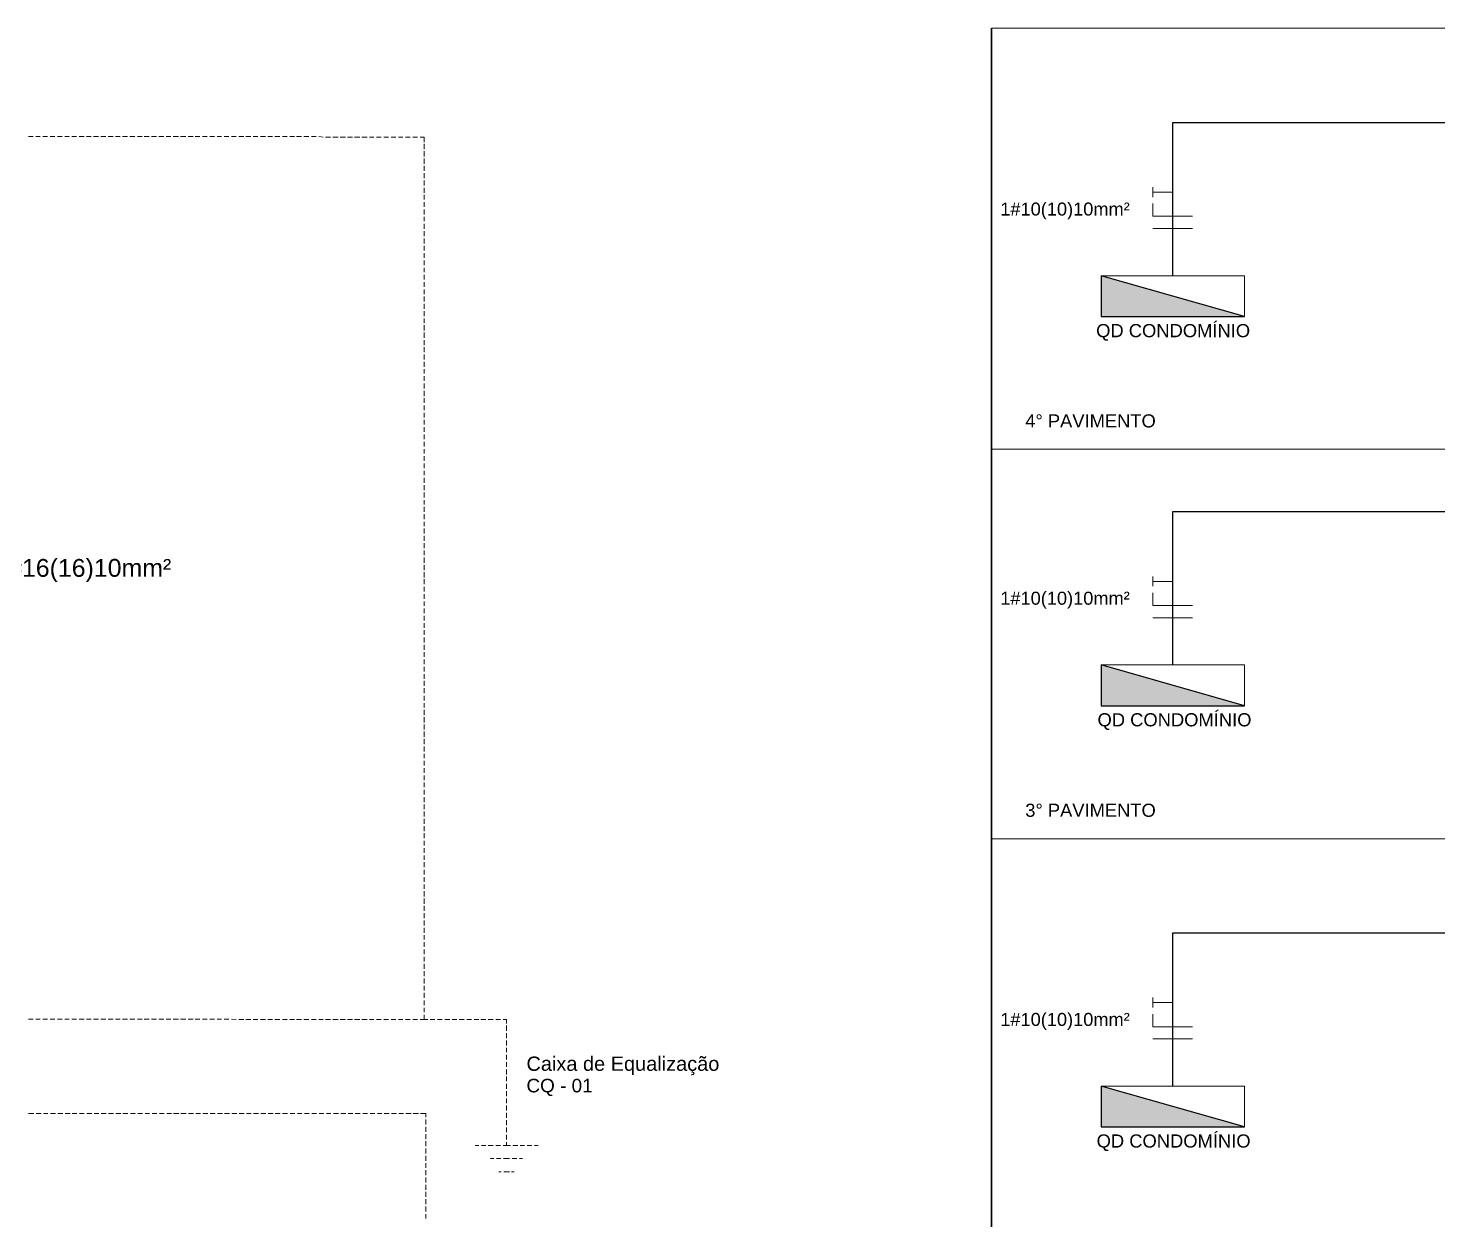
# Model space of a CAD drawing. Header units: millimetres. Extents: x 53 to 176, y -29 to 32.
# Drawn here: x 144.54 to 156.85, y 17.65 to 28.05 of the extents above; entities that cross this region are included whole.
import ezdxf

# ---------------------------------------------------------------- set-up
doc = ezdxf.new("R2010")
doc.units = ezdxf.units.MM
doc.layers.add('13 - Diagrama unifilar', color=7, linetype='Continuous', lineweight=30)
doc.layers.add('14 - Prumada eletrica', color=90, linetype='Continuous', lineweight=30)
doc.styles.add('Arial0', font='arial.ttf', dxfattribs={"height": 3.14658})

msp = doc.modelspace()

# ---------------------------------------------------------------- hatches: boundary and pattern name
at = {"layer": '14 - Prumada eletrica'}
for points in [[(153.91, 25.89), (153.91, 25.533), (155.161, 25.533)], [(153.91, 22.492), (153.91, 22.134), (155.161, 22.134)], [(153.91, 18.814), (153.91, 18.457), (155.161, 18.457)]]:
    msp.add_hatch(color=256, dxfattribs=at).paths.add_polyline_path(points)

# ---------------------------------------------------------------- linework, layer by layer
at = {"layer": '13 - Diagrama unifilar', "color": 6, "linetype": 'Continuous', "lineweight": 9, "true_color": 0x000006}
for points in [[(144.586, 27.105), (144.544, 27.105), (144.544, 27.105)], [(144.647, 27.105), (144.608, 27.105), (144.608, 27.105)], [(144.711, 27.105), (144.669, 27.105), (144.669, 27.105)], [(144.775, 27.105), (144.734, 27.105), (144.734, 27.105)], [(144.84, 27.105), (144.798, 27.105), (144.798, 27.105)], [(144.901, 27.105), (144.862, 27.105), (144.862, 27.105)], [(144.965, 27.105), (144.924, 27.105), (144.924, 27.105)], [(145.03, 27.105), (144.988, 27.105), (144.988, 27.105)], [(145.091, 27.105), (145.052, 27.105), (145.052, 27.105)], [(145.155, 27.105), (145.113, 27.105), (145.113, 27.105)], [(145.22, 27.105), (145.178, 27.105), (145.178, 27.105)], [(145.284, 27.105), (145.242, 27.105), (145.242, 27.105)], [(145.345, 27.105), (145.306, 27.105), (145.306, 27.105)], [(145.41, 27.105), (145.365, 27.105), (145.365, 27.105)], [(145.474, 27.105), (145.429, 27.105), (145.429, 27.105)], [(145.538, 27.105), (145.496, 27.105), (145.496, 27.105)], [(145.6, 27.105), (145.555, 27.105), (145.555, 27.105)], [(145.664, 27.105), (145.619, 27.105), (145.619, 27.105)], [(145.728, 27.105), (145.683, 27.105), (145.683, 27.105)], [(145.787, 27.105), (145.748, 27.105), (145.748, 27.105)], [(145.854, 27.105), (145.809, 27.105), (145.809, 27.105)], [(145.918, 27.105), (145.873, 27.105), (145.873, 27.105)], [(145.982, 27.105), (145.938, 27.105), (145.938, 27.105)], [(146.041, 27.105), (145.999, 27.105), (145.999, 27.105)], [(146.105, 27.105), (146.063, 27.105), (146.063, 27.105)], [(146.169, 27.105), (146.128, 27.105), (146.128, 27.105)], [(146.231, 27.105), (146.192, 27.105), (146.192, 27.105)], [(146.295, 27.105), (146.253, 27.105), (146.253, 27.105)], [(146.359, 27.105), (146.317, 27.105), (146.317, 27.105)], [(146.424, 27.105), (146.382, 27.105), (146.382, 27.105)], [(146.485, 27.105), (146.443, 27.105), (146.443, 27.105)], [(146.549, 27.105), (146.507, 27.105), (146.507, 27.105)], [(146.614, 27.105), (146.572, 27.105), (146.572, 27.105)], [(146.675, 27.105), (146.636, 27.105), (146.636, 27.105)], [(146.739, 27.105), (146.697, 27.105), (146.697, 27.105)], [(146.804, 27.105), (146.762, 27.105), (146.762, 27.105)], [(146.868, 27.105), (146.826, 27.105), (146.826, 27.105)], [(146.929, 27.105), (146.885, 27.105), (146.885, 27.105)], [(146.994, 27.105), (146.949, 27.105), (146.949, 27.105)], [(147.058, 27.105), (147.016, 27.105), (147.016, 27.105)], [(147.119, 27.099), (147.08, 27.105), (147.08, 27.105)], [(147.183, 27.099), (147.139, 27.099), (147.139, 27.099)], [(147.248, 27.099), (147.203, 27.099), (147.203, 27.099)], [(147.312, 27.099), (147.267, 27.099), (147.267, 27.099)], [(147.373, 27.099), (147.329, 27.099), (147.329, 27.099)], [(147.438, 27.099), (147.393, 27.099), (147.393, 27.099)], [(147.502, 27.099), (147.457, 27.099), (147.457, 27.099)], [(147.561, 27.099), (147.522, 27.099), (147.522, 27.099)], [(147.625, 27.099), (147.583, 27.099), (147.583, 27.099)], [(147.689, 27.099), (147.647, 27.099), (147.647, 27.099)], [(147.753, 27.099), (147.711, 27.099), (147.711, 27.099)], [(147.815, 27.099), (147.776, 27.099), (147.776, 27.099)], [(147.879, 27.099), (147.837, 27.099), (147.837, 27.099)], [(147.943, 27.099), (147.901, 27.099), (147.901, 27.099)], [(147.999, 27.057), (147.999, 27.099), (147.966, 27.099)], [(147.999, 26.996), (147.999, 27.041), (147.999, 27.041)], [(147.999, 26.932), (147.999, 26.976), (147.999, 26.976)], [(147.999, 26.867), (147.999, 26.912), (147.999, 26.912)], [(147.999, 26.806), (147.999, 26.848), (147.999, 26.848)], [(147.999, 26.742), (147.999, 26.786), (147.999, 26.786)], [(147.999, 26.678), (147.999, 26.722), (147.999, 26.722)], [(147.999, 26.613), (147.999, 26.658), (147.999, 26.658)], [(147.999, 26.555), (147.999, 26.597), (147.999, 26.597)], [(147.999, 26.49), (147.999, 26.532), (147.999, 26.532)], [(147.999, 26.423), (147.999, 26.468), (147.999, 26.468)], [(147.999, 26.365), (147.999, 26.404), (147.999, 26.404)], [(147.999, 26.3), (147.999, 26.342), (147.999, 26.342)], [(147.999, 26.236), (147.999, 26.278), (147.999, 26.278)], [(147.999, 26.172), (147.999, 26.214), (147.999, 26.214)], [(147.999, 26.11), (147.999, 26.152), (147.999, 26.152)], [(147.999, 26.046), (147.999, 26.088), (147.999, 26.088)], [(147.999, 25.982), (147.999, 26.024), (147.999, 26.024)], [(147.999, 25.92), (147.999, 25.96), (147.999, 25.96)], [(147.999, 25.856), (147.999, 25.898), (147.999, 25.898)], [(147.999, 25.792), (147.999, 25.834), (147.999, 25.834)], [(147.999, 25.728), (147.999, 25.77), (147.999, 25.77)], [(147.999, 25.666), (147.999, 25.708), (147.999, 25.708)], [(147.999, 25.602), (147.999, 25.644), (147.999, 25.644)], [(147.999, 25.538), (147.999, 25.58), (147.999, 25.58)], [(147.999, 25.476), (147.999, 25.515), (147.999, 25.515)], [(147.999, 25.412), (147.999, 25.457), (147.999, 25.457)], [(147.999, 25.348), (147.999, 25.393), (147.999, 25.393)], [(147.999, 25.284), (147.999, 25.328), (147.999, 25.328)], [(147.999, 25.222), (147.999, 25.267), (147.999, 25.267)], [(147.999, 25.158), (147.999, 25.203), (147.999, 25.203)], [(147.999, 25.094), (147.999, 25.138), (147.999, 25.138)], [(147.999, 25.035), (147.999, 25.074), (147.999, 25.074)], [(147.999, 24.971), (147.999, 25.013), (147.999, 25.013)], [(147.999, 24.904), (147.999, 24.948), (147.999, 24.948)], [(147.999, 24.839), (147.999, 24.884), (147.999, 24.884)], [(147.999, 24.781), (147.999, 24.82), (147.999, 24.82)], [(147.999, 24.716), (147.999, 24.758), (147.999, 24.758)], [(147.999, 24.652), (147.999, 24.694), (147.999, 24.694)], [(147.999, 24.591), (147.999, 24.63), (147.999, 24.63)], [(147.999, 24.527), (147.999, 24.568), (147.999, 24.568)], [(147.999, 24.462), (147.999, 24.504), (147.999, 24.504)], [(147.999, 24.398), (147.999, 24.44), (147.999, 24.44)], [(147.999, 24.337), (147.999, 24.376), (147.999, 24.376)], [(147.999, 24.272), (147.999, 24.314), (147.999, 24.314)], [(147.999, 24.208), (147.999, 24.25), (147.999, 24.25)], [(147.999, 24.147), (147.999, 24.186), (147.999, 24.186)], [(147.999, 24.082), (147.999, 24.124), (147.999, 24.124)], [(147.999, 24.018), (147.999, 24.06), (147.999, 24.06)], [(147.999, 23.954), (147.999, 23.996), (147.999, 23.996)], [(147.999, 23.892), (147.999, 23.931), (147.999, 23.931)], [(147.999, 23.828), (147.999, 23.873), (147.999, 23.873)], [(147.999, 23.764), (147.999, 23.809), (147.999, 23.809)], [(147.999, 23.702), (147.999, 23.742), (147.999, 23.742)], [(147.999, 23.638), (147.999, 23.683), (147.999, 23.683)], [(147.999, 23.574), (147.999, 23.619), (147.999, 23.619)], [(147.999, 23.51), (147.999, 23.554), (147.999, 23.554)], [(147.999, 23.451), (147.999, 23.49), (147.999, 23.49)], [(147.999, 23.384), (147.999, 23.429), (147.999, 23.429)], [(147.999, 23.32), (147.999, 23.364), (147.999, 23.364)], [(147.999, 23.255), (147.999, 23.3), (147.999, 23.3)], [(147.999, 23.197), (147.999, 23.239), (147.999, 23.239)], [(147.999, 23.133), (147.999, 23.174), (147.999, 23.174)], [(147.999, 23.068), (147.999, 23.11), (147.999, 23.11)], [(147.999, 23.007), (147.999, 23.046), (147.999, 23.046)], [(147.999, 22.943), (147.999, 22.984), (147.999, 22.984)], [(147.999, 22.878), (147.999, 22.92), (147.999, 22.92)], [(147.999, 22.814), (147.999, 22.856), (147.999, 22.856)], [(147.999, 22.753), (147.999, 22.795), (147.999, 22.795)], [(147.999, 22.688), (147.999, 22.73), (147.999, 22.73)], [(147.999, 22.624), (147.999, 22.666), (147.999, 22.666)], [(147.999, 22.563), (147.999, 22.602), (147.999, 22.602)], [(147.999, 22.498), (147.999, 22.54), (147.999, 22.54)], [(147.999, 22.434), (147.999, 22.476), (147.999, 22.476)], [(147.999, 22.37), (147.999, 22.412), (147.999, 22.412)], [(147.999, 22.308), (147.999, 22.353), (147.999, 22.353)], [(147.999, 22.244), (147.999, 22.289), (147.999, 22.289)], [(147.999, 22.18), (147.999, 22.222), (147.999, 22.222)], [(147.999, 22.119), (147.999, 22.158), (147.999, 22.158)], [(147.999, 22.054), (147.999, 22.099), (147.999, 22.099)], [(147.999, 21.99), (147.999, 22.035), (147.999, 22.035)], [(147.999, 21.926), (147.999, 21.97), (147.999, 21.97)], [(147.999, 21.864), (147.999, 21.909), (147.999, 21.909)], [(147.999, 21.8), (147.999, 21.845), (147.999, 21.845)], [(147.999, 21.736), (147.999, 21.78), (147.999, 21.78)], [(147.999, 21.677), (147.999, 21.716), (147.999, 21.716)], [(147.999, 21.613), (147.999, 21.655), (147.999, 21.655)], [(147.999, 21.549), (147.999, 21.591), (147.999, 21.591)], [(147.999, 21.484), (147.999, 21.526), (147.999, 21.526)], [(147.999, 21.423), (147.999, 21.465), (147.999, 21.465)], [(147.999, 21.359), (147.999, 21.401), (147.999, 21.401)], [(147.999, 21.294), (147.999, 21.336), (147.999, 21.336)], [(147.999, 21.233), (147.999, 21.272), (147.999, 21.272)], [(147.999, 21.169), (147.999, 21.211), (147.999, 21.211)], [(147.999, 21.104), (147.999, 21.146), (147.999, 21.146)], [(147.999, 21.04), (147.999, 21.082), (147.999, 21.082)], [(147.999, 20.979), (147.999, 21.021), (147.999, 21.021)], [(147.999, 20.915), (147.999, 20.956), (147.999, 20.956)], [(147.999, 20.85), (147.999, 20.892), (147.999, 20.892)], [(147.999, 20.789), (147.999, 20.828), (147.999, 20.828)], [(147.999, 20.725), (147.999, 20.769), (147.999, 20.769)], [(147.999, 20.66), (147.999, 20.702), (147.999, 20.702)], [(147.999, 20.596), (147.999, 20.638), (147.999, 20.638)], [(147.999, 20.535), (147.999, 20.574), (147.999, 20.574)], [(147.999, 20.47), (147.999, 20.515), (147.999, 20.515)], [(147.999, 20.406), (147.999, 20.451), (147.999, 20.451)], [(147.999, 20.345), (147.999, 20.387), (147.999, 20.387)], [(147.999, 20.28), (147.999, 20.325), (147.999, 20.325)], [(147.999, 20.216), (147.999, 20.261), (147.999, 20.261)], [(147.999, 20.152), (147.999, 20.197), (147.999, 20.197)], [(147.999, 20.093), (147.999, 20.132), (147.999, 20.132)], [(147.999, 20.029), (147.999, 20.071), (147.999, 20.071)], [(147.999, 19.965), (147.999, 20.007), (147.999, 20.007)], [(147.999, 19.903), (147.999, 19.942), (147.999, 19.942)], [(147.999, 19.839), (147.999, 19.881), (147.999, 19.881)], [(147.999, 19.775), (147.999, 19.817), (147.999, 19.817)], [(147.999, 19.71), (147.999, 19.752), (147.999, 19.752)], [(147.999, 19.649), (147.999, 19.688), (147.999, 19.688)], [(147.999, 19.585), (147.999, 19.627), (147.999, 19.627)], [(147.999, 19.521), (147.999, 19.562), (147.999, 19.562)], [(147.999, 19.459), (147.999, 19.498), (147.999, 19.498)], [(144.544, 19.398), (144.586, 19.398), (144.586, 19.398)], [(144.608, 19.398), (144.647, 19.398), (144.647, 19.398)], [(144.669, 19.398), (144.711, 19.398), (144.711, 19.398)], [(144.734, 19.398), (144.775, 19.398), (144.775, 19.398)], [(144.798, 19.398), (144.84, 19.398), (144.84, 19.398)], [(144.862, 19.398), (144.901, 19.398), (144.901, 19.398)], [(144.924, 19.398), (144.965, 19.398), (144.965, 19.398)], [(144.988, 19.398), (145.03, 19.398), (145.03, 19.398)], [(145.052, 19.398), (145.091, 19.398), (145.091, 19.398)], [(145.113, 19.398), (145.155, 19.398), (145.155, 19.398)], [(145.178, 19.398), (145.22, 19.398), (145.22, 19.398)], [(145.242, 19.398), (145.284, 19.398), (145.284, 19.398)], [(145.306, 19.398), (145.345, 19.398), (145.345, 19.398)], [(145.365, 19.398), (145.41, 19.398), (145.41, 19.398)], [(145.429, 19.398), (145.474, 19.398), (145.474, 19.398)], [(145.496, 19.398), (145.538, 19.398), (145.538, 19.398)], [(145.555, 19.398), (145.6, 19.398), (145.6, 19.398)], [(145.619, 19.398), (145.664, 19.398), (145.664, 19.398)], [(145.683, 19.398), (145.728, 19.398), (145.728, 19.398)], [(145.748, 19.398), (145.787, 19.398), (145.787, 19.398)], [(145.809, 19.398), (145.854, 19.398), (145.854, 19.398)], [(145.873, 19.398), (145.918, 19.398), (145.918, 19.398)], [(145.938, 19.398), (145.982, 19.398), (145.982, 19.398)], [(145.999, 19.398), (146.041, 19.398), (146.041, 19.398)], [(146.063, 19.398), (146.105, 19.398), (146.105, 19.398)], [(146.128, 19.398), (146.169, 19.398), (146.169, 19.398)], [(146.192, 19.398), (146.231, 19.398), (146.231, 19.398)], [(146.253, 19.398), (146.295, 19.398), (146.295, 19.398)], [(146.317, 19.398), (146.359, 19.395), (146.359, 19.395)], [(146.382, 19.395), (146.424, 19.395), (146.424, 19.395)], [(146.443, 19.395), (146.485, 19.395), (146.485, 19.395)], [(146.507, 19.395), (146.549, 19.395), (146.549, 19.395)], [(146.572, 19.395), (146.614, 19.395), (146.614, 19.395)], [(146.636, 19.395), (146.675, 19.395), (146.675, 19.395)], [(146.697, 19.395), (146.739, 19.395), (146.739, 19.395)], [(146.762, 19.395), (146.804, 19.395), (146.804, 19.395)], [(146.826, 19.395), (146.868, 19.395), (146.868, 19.395)], [(146.885, 19.395), (146.929, 19.395), (146.929, 19.395)], [(146.949, 19.395), (146.994, 19.395), (146.994, 19.395)], [(147.016, 19.395), (147.058, 19.395), (147.058, 19.395)], [(147.08, 19.395), (147.119, 19.395), (147.119, 19.395)], [(147.139, 19.395), (147.183, 19.395), (147.183, 19.395)], [(147.203, 19.395), (147.248, 19.395), (147.248, 19.395)], [(147.267, 19.395), (147.312, 19.395), (147.312, 19.395)], [(147.329, 19.395), (147.373, 19.395), (147.373, 19.395)], [(147.393, 19.395), (147.438, 19.395), (147.438, 19.395)], [(147.457, 19.395), (147.502, 19.395), (147.502, 19.395)], [(147.522, 19.395), (147.561, 19.395), (147.561, 19.395)], [(147.583, 19.395), (147.625, 19.395), (147.625, 19.395)], [(147.647, 19.395), (147.689, 19.395), (147.689, 19.395)], [(147.711, 19.395), (147.753, 19.395), (147.753, 19.395)], [(147.776, 19.395), (147.815, 19.395), (147.815, 19.395)], [(147.837, 19.395), (147.879, 19.395), (147.879, 19.395)], [(147.901, 19.395), (147.943, 19.395), (147.943, 19.395)], [(147.966, 19.395), (147.999, 19.395), (147.999, 19.395)], [(147.999, 19.395), (147.999, 19.437), (147.999, 19.437)], [(147.999, 19.395), (148.033, 19.395), (148.033, 19.395)], [(148.052, 19.395), (148.094, 19.395), (148.094, 19.395)], [(148.117, 19.395), (148.158, 19.395), (148.158, 19.395)], [(148.181, 19.395), (148.223, 19.395), (148.223, 19.395)], [(148.245, 19.395), (148.284, 19.395), (148.284, 19.395)], [(148.306, 19.395), (148.348, 19.395), (148.348, 19.395)], [(148.371, 19.395), (148.413, 19.395), (148.413, 19.395)], [(148.435, 19.395), (148.477, 19.395), (148.477, 19.395)], [(148.494, 19.395), (148.538, 19.395), (148.538, 19.395)], [(148.558, 19.395), (148.603, 19.395), (148.603, 19.395)], [(148.625, 19.395), (148.667, 19.395), (148.667, 19.395)], [(148.689, 19.395), (148.72, 19.395), (148.72, 19.359)], [(148.72, 19.342), (148.72, 19.297), (148.72, 19.297)], [(148.72, 19.277), (148.72, 19.233), (148.72, 19.233)], [(148.72, 19.213), (148.72, 19.169), (148.72, 19.169)], [(148.72, 19.149), (148.72, 19.11), (148.72, 19.11)], [(148.72, 19.088), (148.72, 19.046), (148.72, 19.046)], [(148.72, 19.023), (148.72, 18.981), (148.72, 18.981)], [(148.72, 18.959), (148.72, 18.914), (148.72, 18.914)], [(148.72, 18.898), (148.72, 18.856), (148.72, 18.856)], [(148.72, 18.833), (148.72, 18.791), (148.72, 18.791)], [(148.72, 18.769), (148.72, 18.727), (148.72, 18.727)], [(148.72, 18.705), (148.72, 18.666), (148.72, 18.666)], [(148.72, 18.643), (148.72, 18.601), (148.72, 18.601)], [(144.591, 18.574), (144.546, 18.574), (144.546, 18.574)], [(144.655, 18.574), (144.611, 18.574), (144.611, 18.574)], [(144.714, 18.574), (144.675, 18.574), (144.675, 18.574)], [(144.781, 18.574), (144.736, 18.574), (144.736, 18.574)], [(144.845, 18.574), (144.801, 18.574), (144.801, 18.574)], [(144.91, 18.574), (144.865, 18.574), (144.865, 18.574)], [(144.968, 18.574), (144.926, 18.574), (144.926, 18.574)], [(145.032, 18.574), (144.991, 18.574), (144.991, 18.574)], [(145.097, 18.574), (145.055, 18.574), (145.055, 18.574)], [(145.158, 18.574), (145.119, 18.574), (145.119, 18.574)], [(145.222, 18.574), (145.181, 18.574), (145.181, 18.574)], [(145.287, 18.574), (145.245, 18.574), (145.245, 18.574)], [(145.351, 18.574), (145.309, 18.574), (145.309, 18.574)], [(145.412, 18.574), (145.37, 18.574), (145.37, 18.574)], [(145.477, 18.574), (145.435, 18.574), (145.435, 18.574)], [(145.541, 18.574), (145.499, 18.574), (145.499, 18.574)], [(145.602, 18.574), (145.563, 18.574), (145.563, 18.574)], [(145.667, 18.574), (145.625, 18.574), (145.625, 18.574)], [(145.731, 18.574), (145.689, 18.574), (145.689, 18.574)], [(145.795, 18.574), (145.753, 18.574), (145.753, 18.574)], [(145.857, 18.574), (145.812, 18.574), (145.812, 18.574)], [(145.921, 18.574), (145.876, 18.574), (145.876, 18.574)], [(145.985, 18.574), (145.943, 18.574), (145.943, 18.574)], [(146.047, 18.574), (146.007, 18.574), (146.007, 18.574)], [(146.111, 18.574), (146.066, 18.574), (146.066, 18.574)], [(146.175, 18.574), (146.13, 18.574), (146.13, 18.574)], [(146.239, 18.574), (146.195, 18.574), (146.195, 18.574)], [(146.301, 18.574), (146.256, 18.574), (146.256, 18.574)], [(146.365, 18.574), (146.32, 18.574), (146.32, 18.574)], [(146.429, 18.574), (146.385, 18.574), (146.385, 18.574)], [(146.488, 18.574), (146.449, 18.574), (146.449, 18.574)], [(146.552, 18.574), (146.51, 18.574), (146.51, 18.574)], [(146.616, 18.574), (146.575, 18.574), (146.575, 18.574)], [(146.681, 18.574), (146.639, 18.574), (146.639, 18.574)], [(146.742, 18.574), (146.7, 18.574), (146.7, 18.574)], [(146.806, 18.574), (146.764, 18.574), (146.764, 18.574)], [(146.871, 18.574), (146.829, 18.574), (146.829, 18.574)], [(146.932, 18.574), (146.893, 18.574), (146.893, 18.574)], [(146.996, 18.574), (146.954, 18.574), (146.954, 18.574)], [(147.061, 18.574), (147.019, 18.574), (147.019, 18.574)], [(147.125, 18.574), (147.083, 18.574), (147.083, 18.574)], [(147.186, 18.574), (147.147, 18.574), (147.147, 18.574)], [(147.251, 18.574), (147.209, 18.574), (147.209, 18.574)], [(147.315, 18.574), (147.273, 18.574), (147.273, 18.574)], [(147.376, 18.574), (147.337, 18.574), (147.337, 18.574)], [(147.44, 18.574), (147.396, 18.574), (147.396, 18.574)], [(147.505, 18.574), (147.463, 18.574), (147.463, 18.574)], [(147.569, 18.574), (147.527, 18.574), (147.527, 18.574)], [(147.63, 18.574), (147.591, 18.574), (147.591, 18.574)], [(147.695, 18.574), (147.65, 18.574), (147.65, 18.574)], [(147.759, 18.574), (147.714, 18.574), (147.714, 18.574)], [(147.82, 18.574), (147.779, 18.574), (147.779, 18.574)], [(147.885, 18.574), (147.84, 18.574), (147.84, 18.574)], [(147.949, 18.574), (147.904, 18.574), (147.904, 18.574)], [(148.013, 18.543), (148.013, 18.574), (147.968, 18.574)], [(148.013, 18.479), (148.013, 18.523), (148.013, 18.523)], [(148.72, 18.579), (148.72, 18.537), (148.72, 18.537)], [(148.72, 18.515), (148.72, 18.473), (148.72, 18.473)], [(148.013, 18.414), (148.013, 18.459), (148.013, 18.459)], [(148.013, 18.35), (148.013, 18.395), (148.013, 18.395)], [(148.72, 18.451), (148.72, 18.412), (148.72, 18.412)], [(148.72, 18.389), (148.72, 18.347), (148.72, 18.347)], [(148.013, 18.289), (148.013, 18.333), (148.013, 18.333)], [(148.013, 18.224), (148.013, 18.269), (148.013, 18.269)], [(148.477, 18.294), (148.446, 18.294), (148.446, 18.294)], [(148.538, 18.294), (148.499, 18.294), (148.499, 18.294)], [(148.603, 18.294), (148.558, 18.294), (148.558, 18.294)], [(148.667, 18.294), (148.625, 18.294), (148.625, 18.294)], [(148.753, 18.294), (148.72, 18.294), (148.689, 18.294)], [(148.72, 18.325), (148.72, 18.294), (148.72, 18.294)], [(148.818, 18.294), (148.773, 18.294), (148.773, 18.294)], [(148.876, 18.294), (148.837, 18.294), (148.837, 18.294)], [(148.941, 18.294), (148.899, 18.294), (148.899, 18.294)], [(148.996, 18.294), (148.963, 18.294), (148.963, 18.294)], [(148.013, 18.16), (148.013, 18.205), (148.013, 18.205)], [(148.013, 18.101), (148.013, 18.141), (148.013, 18.141)], [(148.608, 18.18), (148.58, 18.18), (148.58, 18.18)], [(148.67, 18.18), (148.631, 18.18), (148.631, 18.18)], [(148.745, 18.18), (148.72, 18.18), (148.692, 18.18)], [(148.809, 18.18), (148.767, 18.18), (148.767, 18.18)], [(148.857, 18.18), (148.832, 18.18), (148.832, 18.18)], [(148.013, 18.037), (148.013, 18.079), (148.013, 18.079)], [(148.013, 17.973), (148.013, 18.015), (148.013, 18.015)], [(148.672, 18.065), (148.653, 18.065), (148.653, 18.065)], [(148.745, 18.065), (148.72, 18.065), (148.695, 18.065)], [(148.787, 18.065), (148.762, 18.065), (148.762, 18.065)], [(148.013, 17.909), (148.013, 17.951), (148.013, 17.951)], [(148.013, 17.847), (148.013, 17.889), (148.013, 17.889)], [(148.013, 17.783), (148.013, 17.825), (148.013, 17.825)], [(148.013, 17.719), (148.013, 17.761), (148.013, 17.761)], [(148.013, 17.657), (148.013, 17.696), (148.013, 17.696)]]:
    msp.add_lwpolyline(points, dxfattribs=at)
at = {"layer": '14 - Prumada eletrica'}
msp.add_line((152.953, 9.942), (152.953, 28.051), dxfattribs=at)
at = {"layer": '14 - Prumada eletrica', "linetype": 'Continuous', "lineweight": 9}
for points in [[(152.953, 28.051), (171.177, 28.051)], [(152.953, 24.374), (171.207, 24.374)], [(152.953, 20.974), (171.234, 20.974)]]:
    msp.add_lwpolyline(points, dxfattribs=at)
at = {"layer": '14 - Prumada eletrica', "color": 5, "linetype": 'Continuous', "lineweight": 25, "true_color": 0x000005}
for points in [[(161.229, 26.534), (161.229, 27.225), (154.535, 27.225), (154.535, 25.89)], [(161.229, 23.136), (161.229, 23.827), (154.535, 23.827), (154.535, 22.492)], [(161.229, 19.458), (161.229, 20.149), (154.535, 20.149), (154.535, 18.814)]]:
    msp.add_lwpolyline(points, dxfattribs=at)
at = {"layer": '14 - Prumada eletrica', "color": 7, "linetype": 'Continuous', "lineweight": 20, "true_color": 0x000007}
for points in [[(154.361, 26.62), (154.361, 26.663), (154.361, 26.663)], [(154.535, 26.62), (154.361, 26.62), (154.361, 26.576)], [(154.707, 26.409), (154.535, 26.409), (154.361, 26.409), (154.361, 26.519)], [(154.707, 26.301), (154.535, 26.301), (154.361, 26.301)], [(154.361, 23.221), (154.361, 23.264), (154.361, 23.264)], [(154.535, 23.221), (154.361, 23.221), (154.361, 23.178)], [(154.707, 23.01), (154.535, 23.01), (154.361, 23.01), (154.361, 23.12)], [(154.707, 22.903), (154.535, 22.903), (154.361, 22.903)], [(154.361, 19.543), (154.361, 19.587), (154.361, 19.587)], [(154.535, 19.543), (154.361, 19.543), (154.361, 19.5)], [(154.707, 19.332), (154.535, 19.332), (154.361, 19.332), (154.361, 19.443)], [(154.707, 19.225), (154.535, 19.225), (154.361, 19.225)]]:
    msp.add_lwpolyline(points, dxfattribs=at)
at = {"layer": '14 - Prumada eletrica', "linetype": 'Continuous', "lineweight": -2}
for points in [[(153.91, 25.89), (153.91, 25.533), (155.161, 25.533)], [(153.91, 22.492), (153.91, 22.134), (155.161, 22.134)], [(153.91, 18.814), (153.91, 18.457), (155.161, 18.457)]]:
    msp.add_lwpolyline(points, close=True, dxfattribs=at)
at = {"layer": '14 - Prumada eletrica', "linetype": 'Continuous', "lineweight": 20}
for points in [[(153.91, 25.533), (153.91, 25.89), (153.91, 25.89)], [(153.91, 25.533), (155.161, 25.533), (155.161, 25.89), (153.91, 25.89)], [(153.91, 22.134), (153.91, 22.492), (153.91, 22.492)], [(153.91, 22.134), (155.161, 22.134), (155.161, 22.492), (153.91, 22.492)], [(153.91, 18.457), (153.91, 18.814), (153.91, 18.814)], [(153.91, 18.457), (155.161, 18.457), (155.161, 18.814), (153.91, 18.814)]]:
    msp.add_lwpolyline(points, dxfattribs=at)

# ---------------------------------------------------------------- texts
at = {"layer": '13 - Diagrama unifilar', "color": 7, "true_color": 0x000007, "style": 'Arial0'}
for s, height, p in [('PVC 0,6/1,0kV 90°C  1#16(16)10mm²', 0.15552, (142.155, 23.261)), ('Caixa de Equalização', 0.12466, (148.893, 18.947)), ('CQ - 01', 0.1181, (148.893, 18.759))]:
    msp.add_text(s, height=height, dxfattribs=at).set_placement(p)
at = {"layer": '14 - Prumada eletrica', "color": 7, "true_color": 0x000007, "style": 'Arial0'}
for s, height, p in [('1#10(10)10mm²', 0.11374, (153.03, 26.415)), ('QD CONDOMÍNIO', 0.11473, (153.867, 25.353)), ('4° PAVIMENTO', 0.11454, (153.248, 24.565)), ('1#10(10)10mm²', 0.11374, (153.03, 23.017)), ('QD CONDOMÍNIO', 0.11473, (153.879, 21.955)), ('3° PAVIMENTO', 0.11454, (153.248, 21.165)), ('1#10(10)10mm²', 0.11374, (153.03, 19.339)), ('QD CONDOMÍNIO', 0.11473, (153.871, 18.277))]:
    msp.add_text(s, height=height, dxfattribs=at).set_placement(p)

doc.saveas('drawing.dxf')
